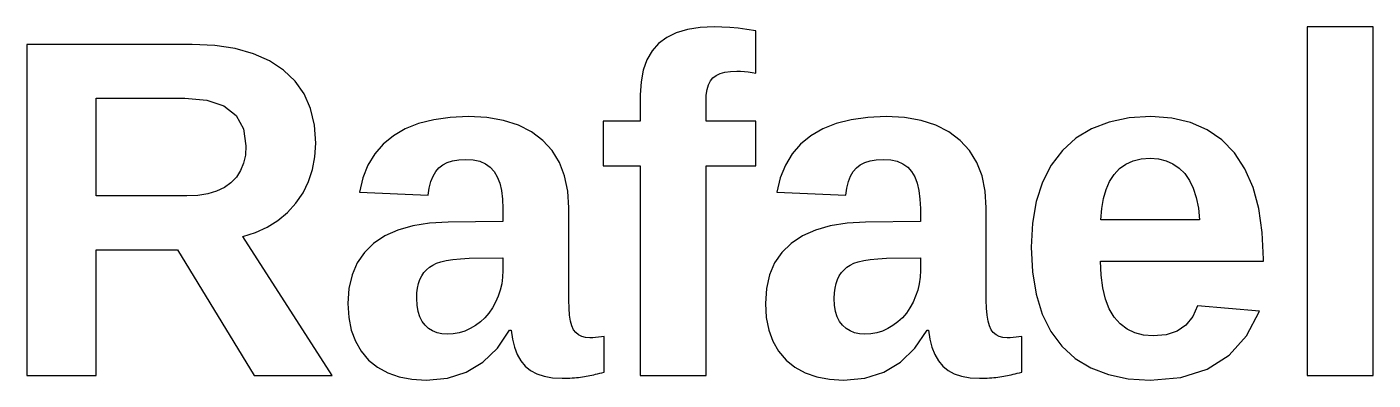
# Model space of a CAD drawing. Header units: metres. Extents: x 18 to 290, y 36 to 187.
# Drawn here: x 174.46 to 205.57, y 122.57 to 130.73 of the extents above; entities that cross this region are included whole.
import ezdxf

# ---------------------------------------------------------------- set-up
doc = ezdxf.new("R2010")
doc.units = ezdxf.units.M

msp = doc.modelspace()

# ---------------------------------------------------------------- linework, layer by layer
for p, q in [((189.723, 130.667), (189.466, 130.59)), ((190.015, 130.713), (189.723, 130.667)), ((190.343, 130.729), (190.015, 130.713)), ((190.518, 130.725), (190.343, 130.729)), ((190.703, 130.715), (190.518, 130.725)), ((190.896, 130.697), (190.703, 130.715)), ((191.098, 130.673), (190.896, 130.697)), ((191.308, 130.642), (191.098, 130.673)), ((205.569, 130.729), (204.045, 130.729)), ((204.045, 130.729), (204.045, 122.678)), ((205.569, 122.678), (205.569, 130.729)), ((189.244, 130.482), (189.057, 130.344)), ((189.466, 130.59), (189.244, 130.482)), ((191.308, 129.66), (191.308, 130.642)), ((178.278, 130.322), (174.459, 130.322)), ((174.459, 130.322), (174.459, 122.678)), ((178.8, 130.298), (178.278, 130.322)), ((179.272, 130.228), (178.8, 130.298)), ((179.694, 130.11), (179.272, 130.228)), ((180.067, 129.945), (179.694, 130.11)), ((188.905, 130.173), (188.786, 129.969)), ((189.057, 130.344), (188.905, 130.173)), ((180.389, 129.733), (180.067, 129.945)), ((180.656, 129.477), (180.389, 129.733)), ((188.701, 129.733), (188.651, 129.463)), ((188.786, 129.969), (188.701, 129.733)), ((180.864, 129.18), (180.656, 129.477)), ((188.651, 129.463), (188.634, 129.161)), ((190.21, 129.393), (190.255, 129.483)), ((190.255, 129.483), (190.313, 129.554)), ((190.313, 129.554), (190.386, 129.61)), ((190.386, 129.61), (190.478, 129.653)), ((190.478, 129.653), (190.588, 129.684)), ((190.588, 129.684), (190.716, 129.703)), ((190.716, 129.703), (190.863, 129.709)), ((190.863, 129.709), (190.952, 129.707)), ((190.952, 129.707), (191.041, 129.701)), ((191.041, 129.701), (191.13, 129.691)), ((191.13, 129.691), (191.219, 129.678)), ((191.219, 129.678), (191.308, 129.66)), ((181.013, 128.842), (180.864, 129.18)), ((188.634, 129.161), (188.634, 128.548)), ((190.153, 129.009), (190.159, 129.156)), ((190.159, 129.156), (190.178, 129.284)), ((190.178, 129.284), (190.21, 129.393)), ((176.06, 126.823), (176.06, 129.08)), ((176.06, 129.08), (178.11, 129.08)), ((178.11, 129.08), (178.618, 129.035)), ((178.618, 129.035), (179.013, 128.903)), ((179.013, 128.903), (179.295, 128.683)), ((181.102, 128.463), (181.013, 128.842)), ((190.153, 128.548), (190.153, 129.009)), ((179.295, 128.683), (179.464, 128.375)), ((183.511, 128.497), (183.201, 128.373)), ((183.859, 128.586), (183.511, 128.497)), ((184.244, 128.639), (183.859, 128.586)), ((184.666, 128.656), (184.244, 128.639)), ((185.09, 128.634), (184.666, 128.656)), ((185.474, 128.569), (185.09, 128.634)), ((185.817, 128.459), (185.474, 128.569)), ((188.634, 128.548), (187.777, 128.548)), ((187.777, 128.548), (187.777, 127.517)), ((191.308, 128.548), (190.153, 128.548)), ((191.308, 127.517), (191.308, 128.548)), ((193.159, 128.497), (192.849, 128.373)), ((193.507, 128.586), (193.159, 128.497)), ((193.892, 128.639), (193.507, 128.586)), ((194.314, 128.656), (193.892, 128.639)), ((194.738, 128.634), (194.314, 128.656)), ((195.122, 128.569), (194.738, 128.634)), ((195.465, 128.459), (195.122, 128.569)), ((199.473, 128.531), (199.064, 128.375)), ((199.93, 128.625), (199.473, 128.531)), ((200.435, 128.656), (199.93, 128.625)), ((200.917, 128.623), (200.435, 128.656)), ((201.351, 128.522), (200.917, 128.623)), ((201.737, 128.355), (201.351, 128.522)), ((179.464, 128.375), (179.521, 127.978)), ((181.132, 128.043), (181.102, 128.463)), ((182.927, 128.214), (182.692, 128.021)), ((183.201, 128.373), (182.927, 128.214)), ((186.119, 128.306), (185.817, 128.459)), ((186.38, 128.108), (186.119, 128.306)), ((192.575, 128.214), (192.34, 128.021)), ((192.849, 128.373), (192.575, 128.214)), ((195.767, 128.306), (195.465, 128.459)), ((196.028, 128.108), (195.767, 128.306)), ((199.064, 128.375), (198.703, 128.156)), ((202.076, 128.12), (201.737, 128.355)), ((179.521, 127.978), (179.507, 127.769)), ((181.114, 127.731), (181.132, 128.043)), ((182.692, 128.021), (182.496, 127.794)), ((186.597, 127.871), (186.38, 128.108)), ((186.766, 127.596), (186.597, 127.871)), ((192.34, 128.021), (192.144, 127.794)), ((196.245, 127.871), (196.028, 128.108)), ((196.414, 127.596), (196.245, 127.871)), ((198.39, 127.875), (198.13, 127.536)), ((198.703, 128.156), (198.39, 127.875)), ((202.367, 127.818), (202.076, 128.12)), ((179.465, 127.579), (179.396, 127.409)), ((179.507, 127.769), (179.465, 127.579)), ((181.059, 127.436), (181.114, 127.731)), ((182.496, 127.794), (182.339, 127.534)), ((184.068, 127.546), (184.174, 127.6)), ((184.174, 127.6), (184.298, 127.638)), ((184.298, 127.638), (184.441, 127.661)), ((184.441, 127.661), (184.601, 127.669)), ((184.601, 127.669), (184.773, 127.658)), ((184.773, 127.658), (184.925, 127.624)), ((184.925, 127.624), (185.056, 127.568)), ((185.056, 127.568), (185.167, 127.49)), ((186.886, 127.285), (186.766, 127.596)), ((192.144, 127.794), (191.987, 127.534)), ((193.716, 127.546), (193.822, 127.6)), ((193.822, 127.6), (193.946, 127.638)), ((193.946, 127.638), (194.089, 127.661)), ((194.089, 127.661), (194.249, 127.669)), ((194.249, 127.669), (194.421, 127.658)), ((194.421, 127.658), (194.573, 127.624)), ((194.573, 127.624), (194.704, 127.568)), ((194.704, 127.568), (194.815, 127.49)), ((196.534, 127.285), (196.414, 127.596)), ((199.712, 127.457), (199.858, 127.561)), ((199.858, 127.561), (200.024, 127.636)), ((200.024, 127.636), (200.209, 127.681)), ((200.209, 127.681), (200.414, 127.696)), ((200.414, 127.696), (200.607, 127.682)), ((200.607, 127.682), (200.784, 127.639)), ((200.784, 127.639), (200.945, 127.568)), ((200.945, 127.568), (201.089, 127.469)), ((202.607, 127.452), (202.367, 127.818)), ((179.299, 127.258), (179.174, 127.126)), ((179.396, 127.409), (179.299, 127.258)), ((180.968, 127.159), (181.059, 127.436)), ((182.222, 127.241), (182.143, 126.915)), ((182.339, 127.534), (182.222, 127.241)), ((183.796, 127.154), (183.845, 127.282)), ((183.845, 127.282), (183.907, 127.389)), ((183.907, 127.389), (183.98, 127.476)), ((183.98, 127.476), (184.068, 127.546)), ((185.167, 127.49), (185.257, 127.39)), ((185.257, 127.39), (185.33, 127.266)), ((185.33, 127.266), (185.386, 127.119)), ((186.958, 126.937), (186.886, 127.285)), ((187.777, 127.517), (188.634, 127.517)), ((188.634, 127.517), (188.634, 122.678)), ((190.153, 127.517), (191.308, 127.517)), ((190.153, 122.678), (190.153, 127.517)), ((191.87, 127.241), (191.791, 126.915)), ((191.987, 127.534), (191.87, 127.241)), ((193.444, 127.154), (193.493, 127.282)), ((193.493, 127.282), (193.554, 127.389)), ((193.554, 127.389), (193.628, 127.476)), ((193.628, 127.476), (193.716, 127.546)), ((194.815, 127.49), (194.905, 127.39)), ((194.905, 127.39), (194.978, 127.266)), ((194.978, 127.266), (195.034, 127.119)), ((196.606, 126.937), (196.534, 127.285)), ((198.13, 127.536), (197.928, 127.143)), ((199.481, 127.16), (199.586, 127.322)), ((199.586, 127.322), (199.712, 127.457)), ((201.089, 127.469), (201.217, 127.341)), ((201.217, 127.341), (201.326, 127.184)), ((202.794, 127.023), (202.607, 127.452)), ((178.844, 126.932), (178.64, 126.871)), ((179.022, 127.017), (178.844, 126.932)), ((179.174, 127.126), (179.022, 127.017)), ((180.84, 126.899), (180.968, 127.159)), ((183.733, 126.839), (183.758, 127.007)), ((183.758, 127.007), (183.796, 127.154)), ((185.386, 127.119), (185.426, 126.948)), ((185.426, 126.948), (185.45, 126.753)), ((186.982, 126.551), (186.958, 126.937)), ((193.381, 126.839), (193.406, 127.007)), ((193.406, 127.007), (193.444, 127.154)), ((195.034, 127.119), (195.074, 126.948)), ((195.074, 126.948), (195.098, 126.753)), ((196.63, 126.551), (196.606, 126.937)), ((197.928, 127.143), (197.784, 126.696)), ((199.337, 126.765), (199.398, 126.975)), ((199.398, 126.975), (199.481, 127.16)), ((201.326, 127.184), (201.414, 127)), ((201.414, 127), (201.483, 126.786)), ((202.927, 126.532), (202.794, 127.023)), ((178.154, 126.823), (176.06, 126.823)), ((178.41, 126.835), (178.154, 126.823)), ((178.64, 126.871), (178.41, 126.835)), ((180.481, 126.44), (180.676, 126.657)), ((180.676, 126.657), (180.84, 126.899)), ((182.143, 126.915), (183.733, 126.839)), ((185.45, 126.753), (185.458, 126.535)), ((191.791, 126.915), (193.381, 126.839)), ((195.098, 126.753), (195.106, 126.535)), ((197.784, 126.696), (197.697, 126.195)), ((199.297, 126.532), (199.337, 126.765)), ((201.483, 126.786), (201.531, 126.545)), ((180.261, 126.254), (180.481, 126.44)), ((185.458, 126.535), (185.458, 126.237)), ((186.982, 124.414), (186.982, 126.551)), ((195.106, 126.535), (195.106, 126.237)), ((196.63, 124.414), (196.63, 126.551)), ((199.28, 126.275), (199.297, 126.532)), ((201.531, 126.545), (201.558, 126.275)), ((203.007, 125.979), (202.927, 126.532)), ((179.742, 125.979), (180.014, 126.101)), ((180.014, 126.101), (180.261, 126.254)), ((183.032, 126.034), (182.731, 125.899)), ((183.377, 126.132), (183.032, 126.034)), ((183.764, 126.192), (183.377, 126.132)), ((184.194, 126.215), (183.764, 126.192)), ((185.458, 126.237), (184.194, 126.215)), ((192.68, 126.034), (192.379, 125.899)), ((193.025, 126.132), (192.68, 126.034)), ((193.412, 126.192), (193.025, 126.132)), ((193.842, 126.215), (193.412, 126.192)), ((195.106, 126.237), (193.842, 126.215)), ((197.697, 126.195), (197.669, 125.64)), ((201.558, 126.275), (199.28, 126.275)), ((179.445, 125.89), (179.742, 125.979)), ((181.512, 122.678), (179.445, 125.89)), ((182.472, 125.727), (182.258, 125.518)), ((182.731, 125.899), (182.472, 125.727)), ((192.12, 125.727), (191.906, 125.518)), ((192.379, 125.899), (192.12, 125.727)), ((203.034, 125.363), (203.007, 125.979)), ((176.06, 125.58), (177.937, 125.58)), ((176.06, 122.678), (176.06, 125.58)), ((177.937, 125.58), (179.711, 122.678)), ((182.258, 125.518), (182.091, 125.275)), ((184.477, 125.373), (184.677, 125.385)), ((184.677, 125.385), (185.458, 125.396)), ((185.458, 125.396), (185.458, 125.098)), ((191.906, 125.518), (191.739, 125.275)), ((194.125, 125.373), (194.325, 125.385)), ((194.325, 125.385), (195.106, 125.396)), ((195.106, 125.396), (195.106, 125.098)), ((197.669, 125.64), (197.697, 125.068)), ((182.091, 125.275), (181.973, 124.998)), ((183.635, 125.052), (183.694, 125.118)), ((183.694, 125.118), (183.762, 125.176)), ((183.762, 125.176), (183.838, 125.226)), ((183.838, 125.226), (183.923, 125.268)), ((183.923, 125.268), (184.024, 125.303)), ((184.024, 125.303), (184.15, 125.333)), ((184.15, 125.333), (184.301, 125.356)), ((184.301, 125.356), (184.477, 125.373)), ((185.458, 125.098), (185.451, 124.945)), ((191.739, 125.275), (191.621, 124.998)), ((193.283, 125.052), (193.342, 125.118)), ((193.342, 125.118), (193.41, 125.176)), ((193.41, 125.176), (193.486, 125.226)), ((193.486, 125.226), (193.571, 125.268)), ((193.571, 125.268), (193.672, 125.303)), ((193.672, 125.303), (193.798, 125.333)), ((193.798, 125.333), (193.949, 125.356)), ((193.949, 125.356), (194.125, 125.373)), ((195.106, 125.098), (195.099, 124.945)), ((197.697, 125.068), (197.782, 124.553)), ((199.282, 124.994), (199.269, 125.32)), ((199.269, 125.32), (203.034, 125.32)), ((203.034, 125.32), (203.034, 125.363)), ((181.973, 124.998), (181.901, 124.685)), ((183.486, 124.697), (183.509, 124.801)), ((183.509, 124.801), (183.542, 124.895)), ((183.542, 124.895), (183.584, 124.978)), ((183.584, 124.978), (183.635, 125.052)), ((185.431, 124.796), (185.398, 124.65)), ((185.451, 124.945), (185.431, 124.796)), ((191.621, 124.998), (191.549, 124.685)), ((193.134, 124.697), (193.157, 124.801)), ((193.157, 124.801), (193.19, 124.895)), ((193.19, 124.895), (193.232, 124.978)), ((193.232, 124.978), (193.283, 125.052)), ((195.079, 124.796), (195.045, 124.65)), ((195.099, 124.945), (195.079, 124.796)), ((199.32, 124.702), (199.282, 124.994)), ((181.901, 124.685), (181.878, 124.338)), ((183.467, 124.457), (183.472, 124.582)), ((183.475, 124.299), (183.467, 124.457)), ((183.472, 124.582), (183.486, 124.697)), ((185.35, 124.507), (185.29, 124.368)), ((185.398, 124.65), (185.35, 124.507)), ((191.549, 124.685), (191.526, 124.338)), ((193.115, 124.457), (193.12, 124.582)), ((193.123, 124.299), (193.115, 124.457)), ((193.12, 124.582), (193.134, 124.697)), ((194.998, 124.507), (194.938, 124.368)), ((195.045, 124.65), (194.998, 124.507)), ((197.782, 124.553), (197.924, 124.096)), ((199.383, 124.443), (199.32, 124.702)), ((199.472, 124.218), (199.383, 124.443)), ((181.878, 124.338), (181.897, 124.017)), ((183.498, 124.158), (183.475, 124.299)), ((183.536, 124.033), (183.498, 124.158)), ((185.218, 124.236), (185.135, 124.116)), ((185.29, 124.368), (185.218, 124.236)), ((186.987, 124.229), (186.982, 124.414)), ((187, 124.068), (186.987, 124.229)), ((191.526, 124.338), (191.545, 124.017)), ((193.146, 124.158), (193.123, 124.299)), ((193.184, 124.033), (193.146, 124.158)), ((194.866, 124.236), (194.783, 124.116)), ((194.938, 124.368), (194.866, 124.236)), ((196.635, 124.229), (196.63, 124.414)), ((196.648, 124.068), (196.635, 124.229)), ((199.586, 124.026), (199.472, 124.218)), ((201.51, 124.289), (201.401, 124.037)), ((202.947, 124.164), (201.51, 124.289)), ((202.646, 123.59), (202.947, 124.164)), ((181.897, 124.017), (181.954, 123.726)), ((183.59, 123.926), (183.536, 124.033)), ((183.66, 123.836), (183.59, 123.926)), ((183.742, 123.763), (183.66, 123.836)), ((184.826, 123.828), (184.705, 123.758)), ((184.939, 123.912), (184.826, 123.828)), ((185.042, 124.008), (184.939, 123.912)), ((185.135, 124.116), (185.042, 124.008)), ((187.023, 123.932), (187, 124.068)), ((187.054, 123.82), (187.023, 123.932)), ((187.094, 123.733), (187.054, 123.82)), ((191.545, 124.017), (191.602, 123.726)), ((193.238, 123.926), (193.184, 124.033)), ((193.308, 123.836), (193.238, 123.926)), ((193.39, 123.763), (193.308, 123.836)), ((194.474, 123.828), (194.353, 123.758)), ((194.587, 123.912), (194.474, 123.828)), ((194.69, 124.008), (194.587, 123.912)), ((194.783, 124.116), (194.69, 124.008)), ((196.67, 123.932), (196.648, 124.068)), ((196.702, 123.82), (196.67, 123.932)), ((196.742, 123.733), (196.702, 123.82)), ((197.924, 124.096), (198.123, 123.696)), ((199.724, 123.869), (199.586, 124.026)), ((199.883, 123.747), (199.724, 123.869)), ((201.245, 123.841), (201.041, 123.701)), ((201.401, 124.037), (201.245, 123.841)), ((181.954, 123.726), (182.049, 123.465)), ((183.834, 123.706), (183.742, 123.763)), ((183.937, 123.665), (183.834, 123.706)), ((184.049, 123.641), (183.937, 123.665)), ((184.172, 123.633), (184.049, 123.641)), ((184.313, 123.641), (184.172, 123.633)), ((184.449, 123.664), (184.313, 123.641)), ((184.58, 123.703), (184.449, 123.664)), ((184.705, 123.758), (184.58, 123.703)), ((185.333, 123.309), (185.615, 123.725)), ((185.615, 123.725), (185.648, 123.725)), ((185.648, 123.725), (185.678, 123.516)), ((185.678, 123.516), (185.727, 123.329)), ((187.144, 123.666), (187.094, 123.733)), ((187.207, 123.613), (187.144, 123.666)), ((187.281, 123.576), (187.207, 123.613)), ((187.367, 123.553), (187.281, 123.576)), ((187.465, 123.546), (187.367, 123.553)), ((187.534, 123.547), (187.465, 123.546)), ((187.602, 123.551), (187.534, 123.547)), ((187.67, 123.558), (187.602, 123.551)), ((187.736, 123.567), (187.67, 123.558)), ((187.802, 123.579), (187.736, 123.567)), ((187.802, 122.754), (187.802, 123.579)), ((191.602, 123.726), (191.697, 123.465)), ((193.482, 123.706), (193.39, 123.763)), ((193.585, 123.665), (193.482, 123.706)), ((193.697, 123.641), (193.585, 123.665)), ((193.82, 123.633), (193.697, 123.641)), ((193.961, 123.641), (193.82, 123.633)), ((194.097, 123.664), (193.961, 123.641)), ((194.228, 123.703), (194.097, 123.664)), ((194.353, 123.758), (194.228, 123.703)), ((194.981, 123.309), (195.263, 123.725)), ((195.263, 123.725), (195.296, 123.725)), ((195.296, 123.725), (195.326, 123.516)), ((195.326, 123.516), (195.374, 123.329)), ((196.792, 123.666), (196.742, 123.733)), ((196.855, 123.613), (196.792, 123.666)), ((196.929, 123.576), (196.855, 123.613)), ((197.015, 123.553), (196.929, 123.576)), ((197.113, 123.546), (197.015, 123.553)), ((197.182, 123.547), (197.113, 123.546)), ((197.25, 123.551), (197.182, 123.547)), ((197.318, 123.558), (197.25, 123.551)), ((197.384, 123.567), (197.318, 123.558)), ((197.45, 123.579), (197.384, 123.567)), ((197.45, 122.754), (197.45, 123.579)), ((198.123, 123.696), (198.379, 123.353)), ((200.064, 123.659), (199.883, 123.747)), ((200.266, 123.607), (200.064, 123.659)), ((200.49, 123.589), (200.266, 123.607)), ((200.789, 123.617), (200.49, 123.589)), ((201.041, 123.701), (200.789, 123.617)), ((202.242, 123.144), (202.646, 123.59)), ((182.049, 123.465), (182.183, 123.234)), ((182.183, 123.234), (182.355, 123.033)), ((184.999, 122.985), (185.333, 123.309)), ((185.727, 123.329), (185.792, 123.163)), ((191.697, 123.465), (191.831, 123.234)), ((191.831, 123.234), (192.003, 123.033)), ((194.647, 122.985), (194.981, 123.309)), ((195.374, 123.329), (195.44, 123.163)), ((198.379, 123.353), (198.688, 123.071)), ((182.355, 123.033), (182.561, 122.866)), ((184.613, 122.754), (184.999, 122.985)), ((185.792, 123.163), (185.875, 123.018)), ((185.875, 123.018), (185.976, 122.895)), ((185.976, 122.895), (186.098, 122.793)), ((192.003, 123.033), (192.209, 122.866)), ((194.261, 122.754), (194.647, 122.985)), ((195.44, 123.163), (195.523, 123.018)), ((195.523, 123.018), (195.624, 122.895)), ((195.624, 122.895), (195.746, 122.793)), ((198.688, 123.071), (199.046, 122.852)), ((201.736, 122.825), (202.242, 123.144)), ((174.459, 122.678), (176.06, 122.678)), ((179.711, 122.678), (181.512, 122.678)), ((182.561, 122.866), (182.797, 122.736)), ((182.797, 122.736), (183.063, 122.644)), ((183.063, 122.644), (183.358, 122.588)), ((183.358, 122.588), (183.684, 122.57)), ((183.684, 122.57), (184.175, 122.616)), ((184.175, 122.616), (184.613, 122.754)), ((186.098, 122.793), (186.244, 122.714)), ((186.244, 122.714), (186.413, 122.658)), ((186.413, 122.658), (186.607, 122.624)), ((186.607, 122.624), (186.825, 122.613)), ((186.825, 122.613), (186.889, 122.613)), ((186.889, 122.613), (186.949, 122.615)), ((186.949, 122.615), (187.006, 122.617)), ((187.006, 122.617), (187.06, 122.62)), ((187.06, 122.62), (187.11, 122.624)), ((187.11, 122.624), (187.158, 122.628)), ((187.158, 122.628), (187.205, 122.633)), ((187.205, 122.633), (187.252, 122.639)), ((187.252, 122.639), (187.297, 122.645)), ((187.297, 122.645), (187.341, 122.651)), ((187.341, 122.651), (187.384, 122.658)), ((187.384, 122.658), (187.427, 122.666)), ((187.427, 122.666), (187.471, 122.674)), ((187.471, 122.674), (187.514, 122.684)), ((187.514, 122.684), (187.558, 122.694)), ((187.558, 122.694), (187.602, 122.705)), ((187.602, 122.705), (187.649, 122.717)), ((187.649, 122.717), (187.698, 122.729)), ((187.698, 122.729), (187.749, 122.741)), ((187.749, 122.741), (187.802, 122.754)), ((188.634, 122.678), (190.153, 122.678)), ((192.209, 122.866), (192.445, 122.736)), ((192.445, 122.736), (192.711, 122.644)), ((192.711, 122.644), (193.006, 122.588)), ((193.006, 122.588), (193.332, 122.57)), ((193.332, 122.57), (193.822, 122.616)), ((193.822, 122.616), (194.261, 122.754)), ((195.746, 122.793), (195.891, 122.714)), ((195.891, 122.714), (196.061, 122.658)), ((196.061, 122.658), (196.255, 122.624)), ((196.255, 122.624), (196.473, 122.613)), ((196.473, 122.613), (196.537, 122.613)), ((196.537, 122.613), (196.597, 122.615)), ((196.597, 122.615), (196.654, 122.617)), ((196.654, 122.617), (196.707, 122.62)), ((196.707, 122.62), (196.758, 122.624)), ((196.758, 122.624), (196.806, 122.628)), ((196.806, 122.628), (196.853, 122.633)), ((196.853, 122.633), (196.9, 122.639)), ((196.9, 122.639), (196.945, 122.645)), ((196.945, 122.645), (196.989, 122.651)), ((196.989, 122.651), (197.032, 122.658)), ((197.032, 122.658), (197.075, 122.666)), ((197.075, 122.666), (197.119, 122.674)), ((197.119, 122.674), (197.162, 122.684)), ((197.162, 122.684), (197.205, 122.694)), ((197.205, 122.694), (197.25, 122.705)), ((197.25, 122.705), (197.297, 122.717)), ((197.297, 122.717), (197.345, 122.729)), ((197.345, 122.729), (197.396, 122.741)), ((197.396, 122.741), (197.45, 122.754)), ((199.046, 122.852), (199.453, 122.695)), ((199.453, 122.695), (199.909, 122.601)), ((199.909, 122.601), (200.414, 122.57)), ((200.414, 122.57), (201.126, 122.633)), ((201.126, 122.633), (201.736, 122.825)), ((204.045, 122.678), (205.569, 122.678))]:
    msp.add_line(p, q)

doc.saveas('drawing.dxf')
